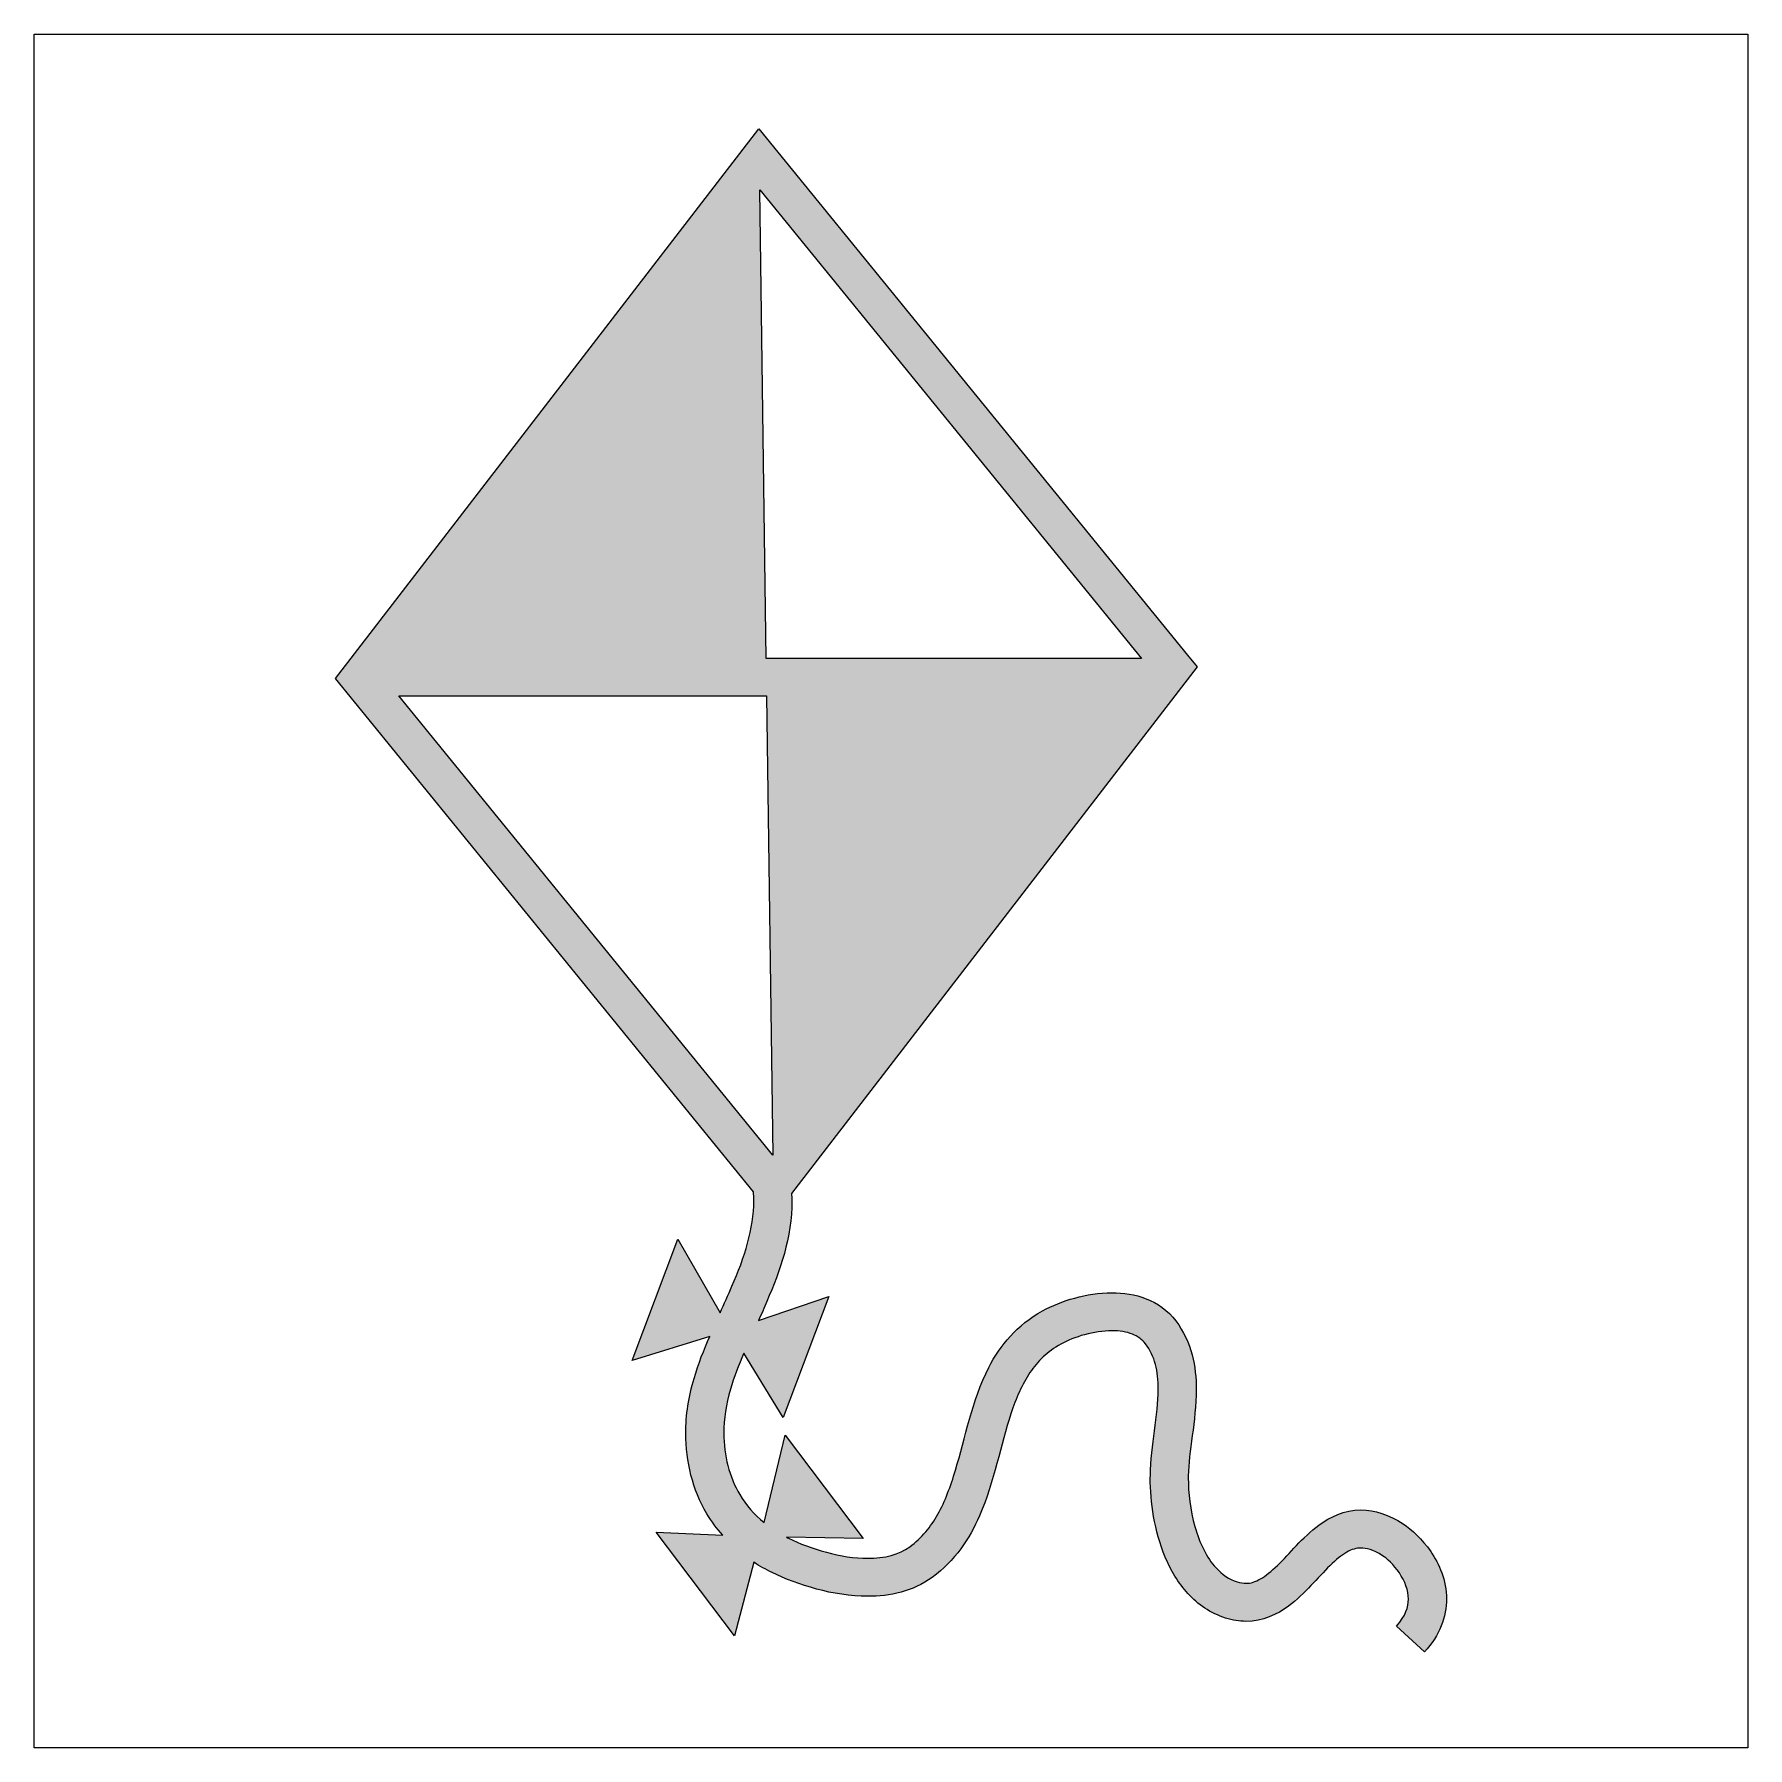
# Model space of a CAD drawing. Header units: inches. Extents: x 0 to 114, y 0 to 114.
import ezdxf

# ---------------------------------------------------------------- set-up
doc = ezdxf.new("R2010")
doc.units = ezdxf.units.IN
doc.header["$MEASUREMENT"] = 0
doc.layers.add('Image Background', color=7, linetype='Continuous')
doc.layers.add('Layer 1', color=7, linetype='Continuous')
picture_1 = doc.add_image_def('image1.png', size_in_pixel=(1350, 1350))

msp = doc.modelspace()

# ---------------------------------------------------------------- hatches: boundary and pattern name
at = {"layer": 'Layer 1', "true_color": 0xd98cbb}
h = msp.add_hatch(color=231, dxfattribs=at)
h.dxf.hatch_style = 2
edge = h.paths.add_edge_path()
edge.add_spline(control_points=[(93.15, 13.09), (92.57, 13.93), (91.91, 14.55), (91.31, 14.94), (90.37, 15.55), (89.42, 15.86), (88.5, 15.86), (87.38, 15.86), (86.44, 15.4), (85.69, 14.85), (84.57, 14.01), (83.74, 12.94), (82.93, 12.16), (82.52, 11.77), (82.14, 11.45), (81.8, 11.26), (81.45, 11.06), (81.16, 10.97), (80.83, 10.97), (80.66, 10.97), (80.47, 11), (80.24, 11.07), (79.69, 11.24), (79.24, 11.55), (78.83, 12), (78.21, 12.66), (77.73, 13.66), (77.42, 14.75), (77.11, 15.84), (76.98, 17.02), (76.98, 18), (76.98, 18), (76.98, 18.13), (76.98, 18.13), (76.98, 18.13), (76.98, 18.14), (76.98, 18.14), (76.99, 18.93), (77.11, 19.84), (77.25, 20.82), (77.37, 21.8), (77.51, 22.84), (77.51, 23.91), (77.51, 24.67), (77.44, 25.44), (77.24, 26.22), (77.03, 26.99), (76.68, 27.76), (76.15, 28.47), (75.62, 29.18), (74.92, 29.66), (74.17, 29.95), (73.43, 30.24), (72.65, 30.35), (71.88, 30.35), (70.18, 30.34), (68.52, 29.83), (67.25, 29.14), (65.56, 28.21), (64.43, 26.84), (63.67, 25.36), (62.54, 23.14), (62.11, 20.68), (61.45, 18.52), (61.13, 17.45), (60.76, 16.44), (60.28, 15.58), (59.8, 14.72), (59.21, 14), (58.4, 13.4), (57.69, 12.88), (56.73, 12.63), (55.6, 12.64), (53.84, 12.63), (51.77, 13.27), (50.31, 13.97), (50.27, 13.99), (50.23, 14.02), (50.19, 14.04), (50.19, 14.04), (55.29, 13.96), (55.29, 13.96), (55.29, 13.96), (50.08, 20.86), (50.08, 20.86), (50.08, 20.86), (48.69, 15.02), (48.69, 15.02), (48.02, 15.57), (47.47, 16.19), (47.06, 16.89), (46.35, 18.08), (46, 19.49), (46, 20.98), (46, 21.94), (46.14, 22.93), (46.44, 23.91), (46.67, 24.71), (46.99, 25.51), (47.34, 26.32), (47.34, 26.32), (49.95, 22.02), (49.95, 22.02), (49.95, 22.02), (53.01, 30.11), (53.01, 30.11), (53.01, 30.11), (48.31, 28.51), (48.31, 28.51), (48.5, 28.92), (48.69, 29.34), (48.87, 29.77), (49.75, 31.82), (50.54, 34.02), (50.54, 36.51), (50.54, 36.66), (50.52, 36.82), (50.51, 36.98), (50.51, 36.98), (77.57, 72.11), (77.57, 72.11), (77.57, 72.11), (76.93, 72.89), (76.93, 72.89), (76.93, 72.89), (48.34, 108), (48.34, 108), (48.34, 108), (20.09, 71.33), (20.09, 71.33), (20.09, 71.33), (47.97, 37.09), (47.97, 37.09), (47.99, 36.9), (48, 36.7), (48, 36.51), (48, 34.58), (47.38, 32.72), (46.54, 30.78), (46.29, 30.19), (46.02, 29.6), (45.75, 29), (45.75, 29), (42.94, 33.93), (42.94, 33.93), (42.94, 33.93), (39.88, 25.84), (39.88, 25.84), (39.88, 25.84), (45.06, 27.44), (45.06, 27.44), (44.67, 26.54), (44.3, 25.61), (44.01, 24.63), (43.65, 23.43), (43.46, 22.2), (43.46, 20.98), (43.46, 19.08), (43.91, 17.23), (44.87, 15.6), (45.17, 15.1), (45.53, 14.63), (45.93, 14.18), (45.93, 14.18), (41.48, 14.37), (41.48, 14.37), (41.48, 14.37), (46.7, 7.47), (46.7, 7.47), (46.7, 7.47), (48.01, 12.37), (48.01, 12.37), (48.39, 12.12), (48.79, 11.89), (49.22, 11.68), (50.95, 10.86), (53.27, 10.11), (55.6, 10.1), (57.08, 10.1), (58.61, 10.42), (59.9, 11.36), (61.42, 12.47), (62.39, 13.95), (63.05, 15.47), (64.05, 17.77), (64.46, 20.22), (65.15, 22.28), (65.49, 23.32), (65.89, 24.24), (66.42, 25.02), (66.94, 25.79), (67.58, 26.43), (68.48, 26.92), (69.34, 27.41), (70.72, 27.82), (71.88, 27.81), (72.4, 27.82), (72.88, 27.74), (73.25, 27.59), (73.63, 27.44), (73.9, 27.24), (74.12, 26.95), (74.45, 26.52), (74.65, 26.07), (74.79, 25.57), (74.92, 25.07), (74.98, 24.51), (74.98, 23.91), (74.98, 23.06), (74.86, 22.12), (74.73, 21.15), (74.6, 20.18), (74.46, 19.18), (74.45, 18.17), (74.45, 18.17), (74.45, 18.17), (74.45, 18.17), (74.45, 18.17), (74.44, 18), (74.44, 18), (74.45, 16.4), (74.71, 14.48), (75.44, 12.72), (75.81, 11.84), (76.3, 11), (76.96, 10.28), (77.61, 9.56), (78.46, 8.97), (79.47, 8.65), (79.93, 8.51), (80.39, 8.43), (80.83, 8.43), (81.95, 8.43), (82.91, 8.89), (83.66, 9.44), (84.78, 10.28), (85.62, 11.36), (86.43, 12.14), (86.83, 12.53), (87.21, 12.85), (87.55, 13.04), (87.9, 13.24), (88.18, 13.32), (88.5, 13.32), (88.84, 13.32), (89.29, 13.22), (89.94, 12.81), (90.2, 12.64), (90.7, 12.2), (91.06, 11.66), (91.43, 11.12), (91.67, 10.5), (91.67, 9.92), (91.66, 9.38), (91.5, 8.82), (90.87, 8.11), (90.87, 8.11), (92.74, 6.4), (92.74, 6.4), (93.75, 7.49), (94.21, 8.76), (94.21, 9.92), (94.2, 11.18), (93.72, 12.26), (93.15, 13.09)], knot_values=[0, 0, 0, 0, 1, 1, 1, 2, 2, 2, 3, 3, 3, 4, 4, 4, 5, 5, 5, 6, 6, 6, 7, 7, 7, 8, 8, 8, 9, 9, 9, 10, 10, 10, 11, 11, 11, 12, 12, 12, 13, 13, 13, 14, 14, 14, 15, 15, 15, 16, 16, 16, 17, 17, 17, 18, 18, 18, 19, 19, 19, 20, 20, 20, 21, 21, 21, 22, 22, 22, 23, 23, 23, 24, 24, 24, 25, 25, 25, 26, 26, 26, 27, 27, 27, 28, 28, 28, 29, 29, 29, 30, 30, 30, 31, 31, 31, 32, 32, 32, 33, 33, 33, 34, 34, 34, 35, 35, 35, 36, 36, 36, 37, 37, 37, 38, 38, 38, 39, 39, 39, 40, 40, 40, 41, 41, 41, 42, 42, 42, 43, 43, 43, 44, 44, 44, 45, 45, 45, 46, 46, 46, 47, 47, 47, 48, 48, 48, 49, 49, 49, 50, 50, 50, 51, 51, 51, 52, 52, 52, 53, 53, 53, 54, 54, 54, 55, 55, 55, 56, 56, 56, 57, 57, 57, 58, 58, 58, 59, 59, 59, 60, 60, 60, 61, 61, 61, 62, 62, 62, 63, 63, 63, 64, 64, 64, 65, 65, 65, 66, 66, 66, 67, 67, 67, 68, 68, 68, 69, 69, 69, 70, 70, 70, 71, 71, 71, 72, 72, 72, 73, 73, 73, 74, 74, 74, 75, 75, 75, 76, 76, 76, 77, 77, 77, 78, 78, 78, 79, 79, 79, 80, 80, 80, 81, 81, 81, 82, 82, 82, 83, 83, 83, 84, 84, 84, 85, 85, 85, 86, 86, 86, 87, 87, 87, 88, 88, 88, 88], degree=3, periodic=1)
h.paths.add_polyline_path([(48.39, 103.92), (73.85, 72.65), (48.82, 72.65), (48.39, 103.91)])
h.paths.add_polyline_path([(26.77, 70.16), (48.84, 70.16), (48.85, 70.16), (49.27, 39.52), (24.32, 70.16)])

# ---------------------------------------------------------------- linework, layer by layer
at = {"layer": 'Layer 1', "lineweight": 0}
for points in [[(48.39, 103.92), (73.85, 72.65), (48.82, 72.65), (48.39, 103.91), (48.39, 103.92)], [(26.77, 70.16), (48.84, 70.16), (48.85, 70.16), (49.27, 39.52), (24.32, 70.16), (26.77, 70.16)]]:
    msp.add_lwpolyline(points, dxfattribs=at)
msp.add_open_spline([(93.15, 13.09), (92.57, 13.93), (91.91, 14.55), (91.31, 14.94), (90.37, 15.55), (89.42, 15.86), (88.5, 15.86), (87.38, 15.86), (86.44, 15.4), (85.69, 14.85), (84.57, 14.01), (83.74, 12.94), (82.93, 12.16), (82.52, 11.77), (82.14, 11.45), (81.8, 11.26), (81.45, 11.06), (81.16, 10.97), (80.83, 10.97), (80.66, 10.97), (80.47, 11), (80.24, 11.07), (79.69, 11.24), (79.24, 11.55), (78.83, 12), (78.21, 12.66), (77.73, 13.66), (77.42, 14.75), (77.11, 15.84), (76.98, 17.02), (76.98, 18), (76.98, 18), (76.98, 18.13), (76.98, 18.13), (76.98, 18.13), (76.98, 18.14), (76.98, 18.14), (76.99, 18.93), (77.11, 19.84), (77.25, 20.82), (77.37, 21.8), (77.51, 22.84), (77.51, 23.91), (77.51, 24.67), (77.44, 25.44), (77.24, 26.22), (77.03, 26.99), (76.68, 27.76), (76.15, 28.47), (75.62, 29.18), (74.92, 29.66), (74.17, 29.95), (73.43, 30.24), (72.65, 30.35), (71.88, 30.35), (70.18, 30.34), (68.52, 29.83), (67.25, 29.14), (65.56, 28.21), (64.43, 26.84), (63.67, 25.36), (62.54, 23.14), (62.11, 20.68), (61.45, 18.52), (61.13, 17.45), (60.76, 16.44), (60.28, 15.58), (59.8, 14.72), (59.21, 14), (58.4, 13.4), (57.69, 12.88), (56.73, 12.63), (55.6, 12.64), (53.84, 12.63), (51.77, 13.27), (50.31, 13.97), (50.27, 13.99), (50.23, 14.02), (50.19, 14.04), (50.19, 14.04), (55.29, 13.96), (55.29, 13.96), (55.29, 13.96), (50.08, 20.86), (50.08, 20.86), (50.08, 20.86), (48.69, 15.02), (48.69, 15.02), (48.02, 15.57), (47.47, 16.19), (47.06, 16.89), (46.35, 18.08), (46, 19.49), (46, 20.98), (46, 21.94), (46.14, 22.93), (46.44, 23.91), (46.67, 24.71), (46.99, 25.51), (47.34, 26.32), (47.34, 26.32), (49.95, 22.02), (49.95, 22.02), (49.95, 22.02), (53.01, 30.11), (53.01, 30.11), (53.01, 30.11), (48.31, 28.51), (48.31, 28.51), (48.5, 28.92), (48.69, 29.34), (48.87, 29.77), (49.75, 31.82), (50.54, 34.02), (50.54, 36.51), (50.54, 36.66), (50.52, 36.82), (50.51, 36.98), (50.51, 36.98), (77.57, 72.11), (77.57, 72.11), (77.57, 72.11), (76.93, 72.89), (76.93, 72.89), (76.93, 72.89), (48.34, 108), (48.34, 108), (48.34, 108), (20.09, 71.33), (20.09, 71.33), (20.09, 71.33), (47.97, 37.09), (47.97, 37.09), (47.99, 36.9), (48, 36.7), (48, 36.51), (48, 34.58), (47.38, 32.72), (46.54, 30.78), (46.29, 30.19), (46.02, 29.6), (45.75, 29), (45.75, 29), (42.94, 33.93), (42.94, 33.93), (42.94, 33.93), (39.88, 25.84), (39.88, 25.84), (39.88, 25.84), (45.06, 27.44), (45.06, 27.44), (44.67, 26.54), (44.3, 25.61), (44.01, 24.63), (43.65, 23.43), (43.46, 22.2), (43.46, 20.98), (43.46, 19.08), (43.91, 17.23), (44.87, 15.6), (45.17, 15.1), (45.53, 14.63), (45.93, 14.18), (45.93, 14.18), (41.48, 14.37), (41.48, 14.37), (41.48, 14.37), (46.7, 7.47), (46.7, 7.47), (46.7, 7.47), (48.01, 12.37), (48.01, 12.37), (48.39, 12.12), (48.79, 11.89), (49.22, 11.68), (50.95, 10.86), (53.27, 10.11), (55.6, 10.1), (57.08, 10.1), (58.61, 10.42), (59.9, 11.36), (61.42, 12.47), (62.39, 13.95), (63.05, 15.47), (64.05, 17.77), (64.46, 20.22), (65.15, 22.28), (65.49, 23.32), (65.89, 24.24), (66.42, 25.02), (66.94, 25.79), (67.58, 26.43), (68.48, 26.92), (69.34, 27.41), (70.72, 27.82), (71.88, 27.81), (72.4, 27.82), (72.88, 27.74), (73.25, 27.59), (73.63, 27.44), (73.9, 27.24), (74.12, 26.95), (74.45, 26.52), (74.65, 26.07), (74.79, 25.57), (74.92, 25.07), (74.98, 24.51), (74.98, 23.91), (74.98, 23.06), (74.86, 22.12), (74.73, 21.15), (74.6, 20.18), (74.46, 19.18), (74.45, 18.17), (74.45, 18.17), (74.45, 18.17), (74.45, 18.17), (74.45, 18.17), (74.44, 18), (74.44, 18), (74.45, 16.4), (74.71, 14.48), (75.44, 12.72), (75.81, 11.84), (76.3, 11), (76.96, 10.28), (77.61, 9.56), (78.46, 8.97), (79.47, 8.65), (79.93, 8.51), (80.39, 8.43), (80.83, 8.43), (81.95, 8.43), (82.91, 8.89), (83.66, 9.44), (84.78, 10.28), (85.62, 11.36), (86.43, 12.14), (86.83, 12.53), (87.21, 12.85), (87.55, 13.04), (87.9, 13.24), (88.18, 13.32), (88.5, 13.32), (88.84, 13.32), (89.29, 13.22), (89.94, 12.81), (90.2, 12.64), (90.7, 12.2), (91.06, 11.66), (91.43, 11.12), (91.67, 10.5), (91.67, 9.92), (91.66, 9.38), (91.5, 8.82), (90.87, 8.11), (90.87, 8.11), (92.74, 6.4), (92.74, 6.4), (93.75, 7.49), (94.21, 8.76), (94.21, 9.92), (94.2, 11.18), (93.72, 12.26), (93.15, 13.09)], degree=3, knots=[0, 0, 0, 0, 1, 1, 1, 2, 2, 2, 3, 3, 3, 4, 4, 4, 5, 5, 5, 6, 6, 6, 7, 7, 7, 8, 8, 8, 9, 9, 9, 10, 10, 10, 11, 11, 11, 12, 12, 12, 13, 13, 13, 14, 14, 14, 15, 15, 15, 16, 16, 16, 17, 17, 17, 18, 18, 18, 19, 19, 19, 20, 20, 20, 21, 21, 21, 22, 22, 22, 23, 23, 23, 24, 24, 24, 25, 25, 25, 26, 26, 26, 27, 27, 27, 28, 28, 28, 29, 29, 29, 30, 30, 30, 31, 31, 31, 32, 32, 32, 33, 33, 33, 34, 34, 34, 35, 35, 35, 36, 36, 36, 37, 37, 37, 38, 38, 38, 39, 39, 39, 40, 40, 40, 41, 41, 41, 42, 42, 42, 43, 43, 43, 44, 44, 44, 45, 45, 45, 46, 46, 46, 47, 47, 47, 48, 48, 48, 49, 49, 49, 50, 50, 50, 51, 51, 51, 52, 52, 52, 53, 53, 53, 54, 54, 54, 55, 55, 55, 56, 56, 56, 57, 57, 57, 58, 58, 58, 59, 59, 59, 60, 60, 60, 61, 61, 61, 62, 62, 62, 63, 63, 63, 64, 64, 64, 65, 65, 65, 66, 66, 66, 67, 67, 67, 68, 68, 68, 69, 69, 69, 70, 70, 70, 71, 71, 71, 72, 72, 72, 73, 73, 73, 74, 74, 74, 75, 75, 75, 76, 76, 76, 77, 77, 77, 78, 78, 78, 79, 79, 79, 80, 80, 80, 81, 81, 81, 82, 82, 82, 83, 83, 83, 84, 84, 84, 85, 85, 85, 86, 86, 86, 87, 87, 87, 88, 88, 88, 88], dxfattribs=at)

# ---------------------------------------------------------------- pictures from other files: only their frames are drawn
at = {"layer": 'Image Background'}
image = msp.add_image(picture_1, insert=(0, 0), size_in_units=(114.3, 114.3), dxfattribs=at)

doc.saveas('drawing.dxf')
